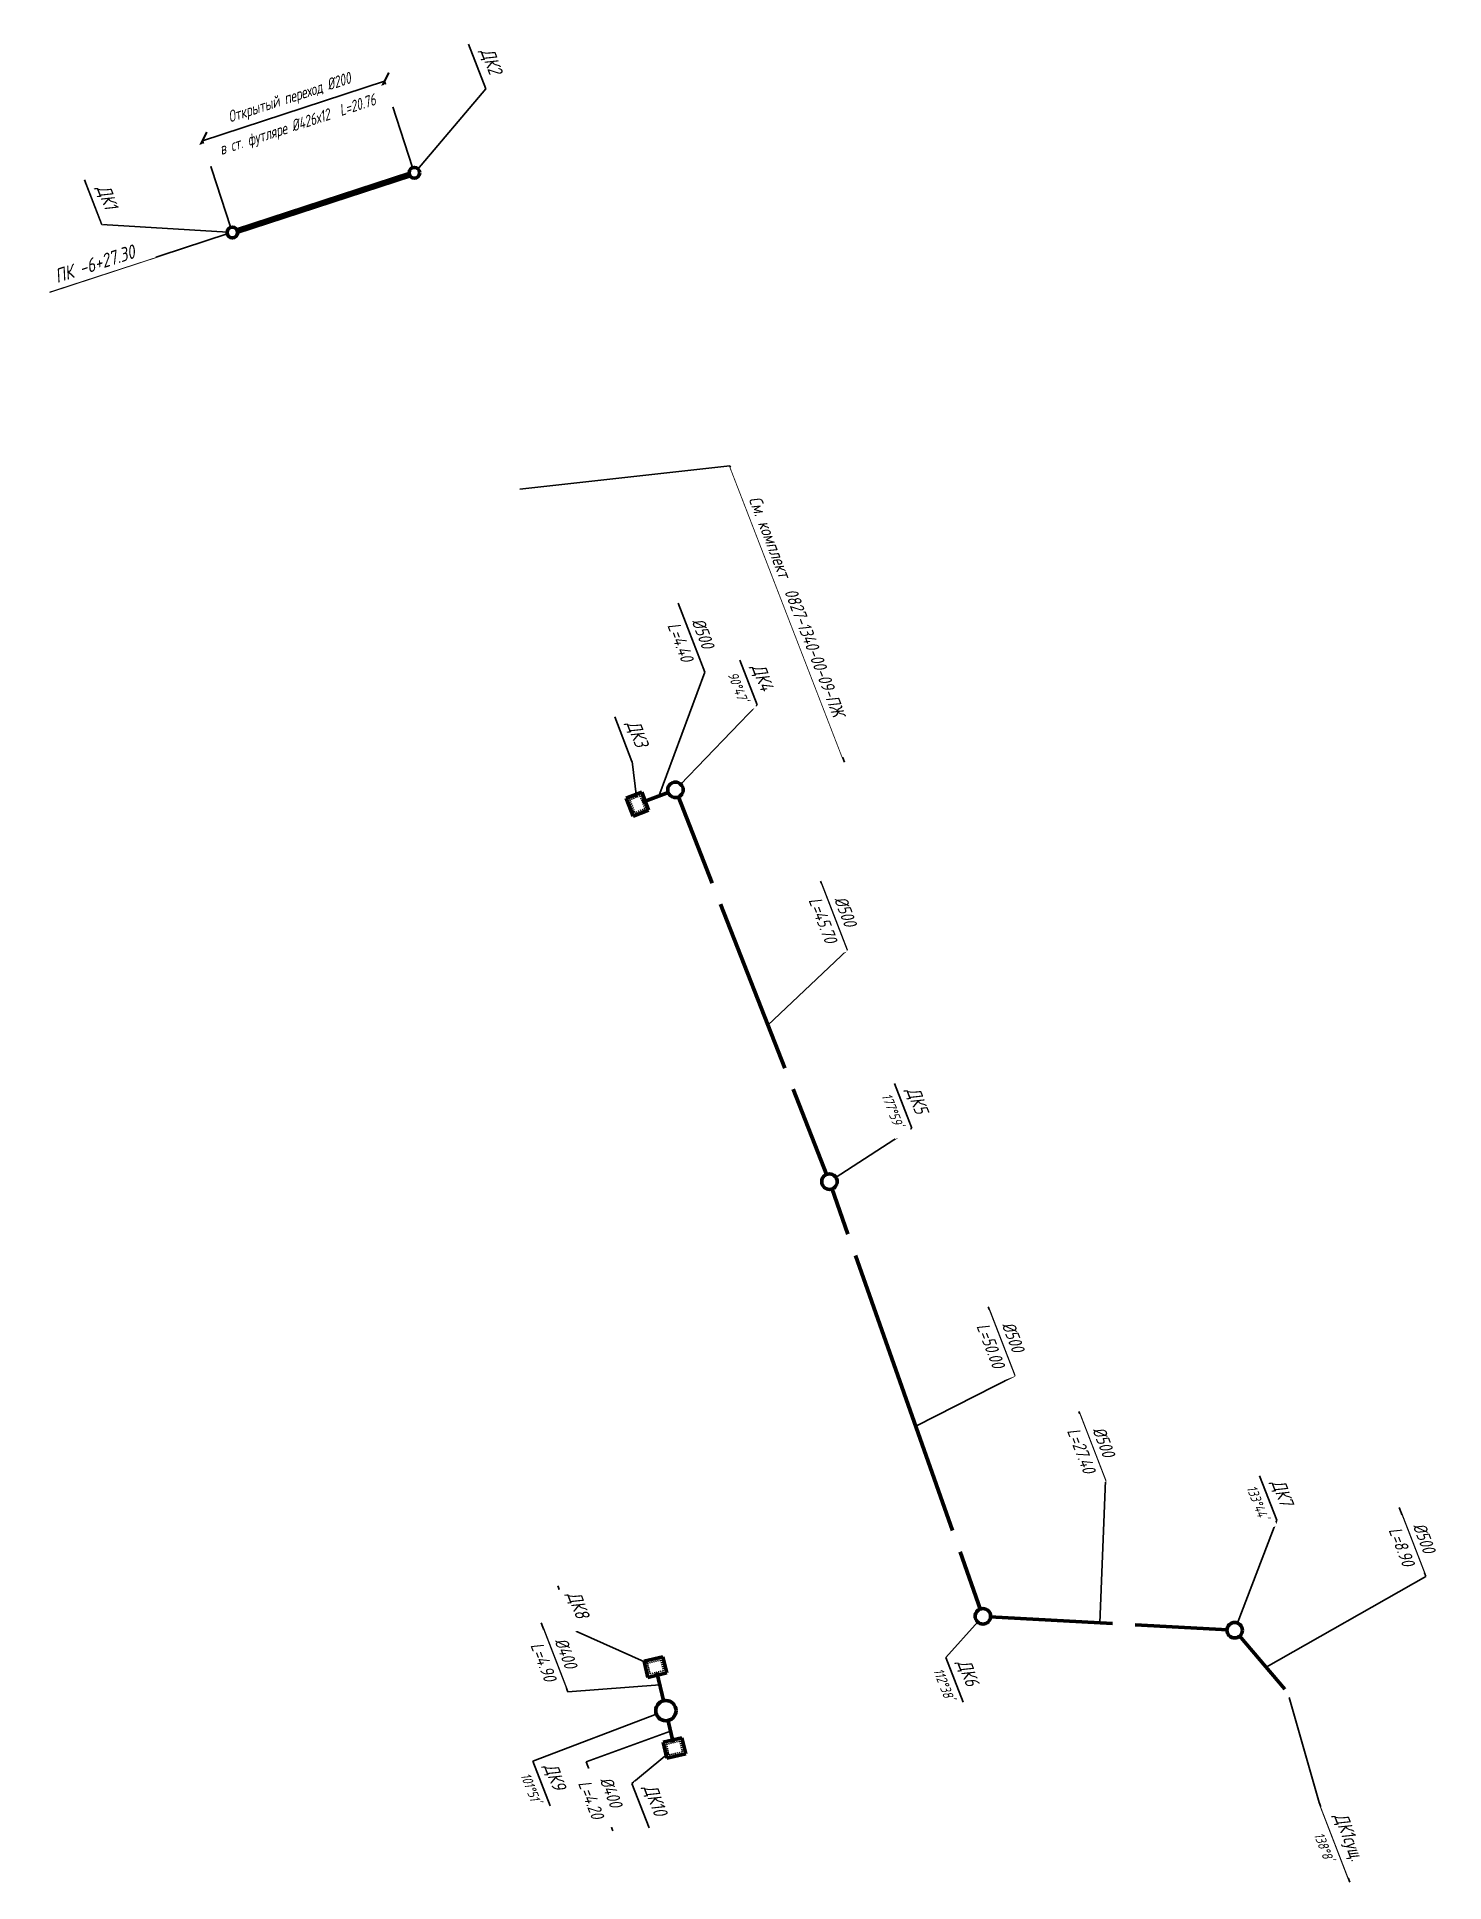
# Model space of a CAD drawing. Extents: x 10076 to 10229, y 10537 to 10737.
import ezdxf
from ezdxf.enums import TextEntityAlignment as Align

# ---------------------------------------------------------------- set-up
doc = ezdxf.new("R2010")
doc.units = 0
doc.linetypes.add('DASHED2', pattern=[0.375, 0.25, -0.125])
for name, color, linetype, lineweight in [('МГТ_К2', 30, 'Continuous', 80), ('МГТ_К2_вын', 30, 'Continuous', 30), ('МГТ_К2_колодцы', 30, 'Continuous', 80), ('МГТ_К2_над.', 30, 'Continuous', 30)]:
    doc.layers.add(name, color=color, linetype=linetype, lineweight=lineweight)
doc.layers.get('0').off()
doc.styles.add('СПДС', font='spds.shx', dxfattribs={"width": 0.9, "oblique": 15, "height": 2.5})

# ---------------------------------------------------------------- blocks, each defined once
blk = doc.blocks.new('_ArchTick')
at = {"color": 0, "linetype": 'ByBlock', "const_width": 0.15}
blk.add_lwpolyline([(-0.5, -0.5), (0.5, 0.5)], dxfattribs=at)

msp = doc.modelspace()

# ---------------------------------------------------------------- linework, layer by layer
at = {"layer": 'МГТ_К2', "color": 6, "lineweight": 30}
for p, q in [((10097.92, 10716.45), (10116.83, 10722.64)), ((10098.07, 10715.98), (10117.02, 10722.17))]:
    msp.add_line(p, q, dxfattribs=at)
at = {"layer": 'МГТ_К2'}
for p, q in [((10098.06, 10716.24), (10116.86, 10722.38)), ((10142.09, 10654.29), (10144.96, 10655.37)), ((10145.94, 10654.94), (10149.64, 10645.52)), ((10150.54, 10643.22), (10157.53, 10625.46)), ((10158.43, 10623.16), (10162.1, 10613.84)), ((10162.62, 10612.43), (10164.38, 10607.45)), ((10165.2, 10605.13), (10175.74, 10575.3)), ((10176.56, 10572.97), (10178.77, 10566.7)), ((10179.77, 10565.95), (10193.08, 10565.21)), ((10195.54, 10565.08), (10205.59, 10564.52)), ((10206.82, 10563.91), (10211.79, 10558.1)), ((10143.63, 10559.91), (10144.39, 10556.73))]:
    msp.add_line(p, q, dxfattribs=at)
at = {"layer": 'МГТ_К2_вын'}
for p, q in [((10114.09, 10732.48), (10094.33, 10726.03)), ((10117.14, 10723.13), (10114.09, 10732.48)), ((10148.84, 10668.4), (10143.84, 10654.95)), ((10164.3, 10638.24), (10155.7, 10630.11)), ((10182.5, 10592.09), (10171.74, 10586.61)), ((10192.34, 10580.71), (10191.71, 10565.29)), ((10209.76, 10560.47), (10227.1, 10570.29)), ((10133.98, 10557.8), (10143.95, 10558.55)), ((10145.13, 10553.54), (10135.98, 10550.2))]:
    msp.add_line(p, q, dxfattribs=at)
at = {"layer": 'МГТ_К2_вын', "extrusion": (0.204332, -0.71224, 0.671538)}
for p, q in [((10145.94, 10675.89), (10148.84, 10668.4)), ((10161.41, 10645.73), (10164.3, 10638.24)), ((10179.6, 10599.57), (10182.5, 10592.09)), ((10189.44, 10588.19), (10192.34, 10580.71)), ((10224.2, 10577.78), (10227.1, 10570.29)), ((10131.08, 10565.28), (10133.98, 10557.8)), ((10135.98, 10550.2), (10138.87, 10542.71))]:
    msp.add_line(p, q, dxfattribs=at)
at = {"layer": 'МГТ_К2_колодцы', "ltscale": 0.5}
for p, q in [((10142.01, 10655.37), (10140.32, 10654.74)), ((10142.01, 10655.37), (10142.75, 10653.41)), ((10140.32, 10654.74), (10141.06, 10652.78)), ((10142.75, 10653.41), (10141.06, 10652.78)), ((10142.26, 10561.12), (10144.3, 10561.61)), ((10144.3, 10561.61), (10144.72, 10559.86)), ((10142.26, 10561.12), (10142.68, 10559.37)), ((10142.68, 10559.37), (10144.72, 10559.86)), ((10144.85, 10554.78), (10145.41, 10552.29)), ((10144.32, 10552.35), (10146.37, 10552.81)), ((10144.32, 10552.35), (10144.72, 10550.59)), ((10146.37, 10552.81), (10146.77, 10551.06)), ((10144.72, 10550.59), (10146.77, 10551.06))]:
    msp.add_line(p, q, dxfattribs=at)
at = {"layer": 'МГТ_К2_колодцы', "linetype": 'DASHED2', "lineweight": 30, "ltscale": 0.5}
for p, q in [((10141.83, 10654.99), (10140.71, 10654.57)), ((10140.71, 10654.57), (10141.24, 10653.16)), ((10142.36, 10653.58), (10141.24, 10653.16)), ((10141.83, 10654.99), (10142.36, 10653.58)), ((10142.62, 10560.9), (10144.08, 10561.25)), ((10144.08, 10561.25), (10144.36, 10560.09)), ((10142.62, 10560.9), (10142.9, 10559.74)), ((10142.9, 10559.74), (10144.36, 10560.09)), ((10144.68, 10552.12), (10146.14, 10552.45)), ((10144.68, 10552.12), (10144.95, 10550.95)), ((10144.95, 10550.95), (10146.41, 10551.28)), ((10146.14, 10552.45), (10146.41, 10551.28))]:
    msp.add_line(p, q, dxfattribs=at)
at = {"layer": 'МГТ_К2_колодцы', "ltscale": 0.5}
for centre, radius in [((10117.33, 10722.56), 0.58), ((10097.58, 10716.08), 0.58), ((10145.66, 10655.63), 0.84), ((10162.37, 10613.14), 0.84), ((10179.02, 10565.99), 0.84), ((10206.34, 10564.48), 0.84), ((10144.62, 10555.76), 1.1)]:
    msp.add_circle(centre, radius, dxfattribs=at)
at = {"layer": 'МГТ_К2_колодцы', "linetype": 'DASHED2', "lineweight": 30, "ltscale": 0.5}
for centre, radius in [((10117.33, 10722.56), 0.5), ((10097.58, 10716.08), 0.5), ((10145.66, 10655.63), 0.75), ((10162.37, 10613.14), 0.75), ((10179.02, 10565.99), 0.75), ((10206.34, 10564.48), 0.75), ((10144.62, 10555.76), 1)]:
    msp.add_circle(centre, radius, dxfattribs=at)
at = {"layer": 'МГТ_К2_над.', "extrusion": (0.793709, -0.309702, 0.523556)}
for p, q in [((10123.21, 10736.51), (10125.08, 10731.67)), ((10081.53, 10721.78), (10083.4, 10716.94)), ((10152.64, 10669.69), (10154.52, 10664.85)), ((10139.07, 10663.56), (10140.94, 10658.72)), ((10169.42, 10623.79), (10171.3, 10618.95)), ((10209.04, 10581.24), (10210.91, 10576.4)), ((10132.9, 10569.28), (10134.77, 10564.43)), ((10175, 10561.53), (10176.88, 10556.69)), ((10130.17, 10550.27), (10132.05, 10545.42))]:
    msp.add_line(p, q, dxfattribs=at)
at = {"layer": 'МГТ_К2_над.'}
for p, q in [((10125.08, 10731.67), (10117.67, 10722.92)), ((10077.75, 10709.62), (10097.03, 10715.92)), ((10083.4, 10716.94), (10097.08, 10716.11)), ((10151.55, 10690.76), (10128.76, 10688.23)), ((10154.52, 10664.85), (10146.18, 10656.17)), ((10140.96, 10658.71), (10141.42, 10654.83)), ((10171.3, 10618.95), (10163, 10613.55)), ((10210.91, 10576.4), (10206.61, 10565.18)), ((10175, 10561.53), (10178.52, 10565.44)), ((10134.77, 10564.43), (10142.62, 10560.89)), ((10215.51, 10545.78), (10212.27, 10557.2)), ((10130.17, 10550.27), (10143.69, 10555.4))]:
    msp.add_line(p, q, dxfattribs=at)

# ---------------------------------------------------------------- block references
at = {"layer": 'МГТ_К2_вын'}
for p, xscale, yscale, zscale, rotation in [((10114.09, 10732.48), 1.499999999999999, 1.499999999999999, 1.499999999999999, 18.09840580702241), ((10094.33, 10726.03), 1.5, 1.5, 1.5, 198.0984058070224)]:
    msp.add_blockref('_ArchTick', p, dxfattribs=dict(at, xscale=xscale, yscale=yscale, zscale=zscale, rotation=rotation))

# ---------------------------------------------------------------- wipeouts: each hides what was drawn before it
for points, z in [([(10141.21, 10547.67), (10142.98, 10543.07), (10145.61, 10544.09), (10143.83, 10548.68)], 0.89), ([(10214.28, 10543.15), (10216.16, 10538.28), (10217.97, 10538.98), (10216.09, 10543.85)], 2.57)]:
    msp.add_wipeout(points).translate(0, 0, z).dxf.layer = 'МГТ_К2_над.'

# ---------------------------------------------------------------- next in the draw order: linework, layer by layer
at = {"layer": 'МГТ_К2_над.'}
msp.add_line((10144.9, 10551.16), (10140.94, 10547.87), dxfattribs=at)
at = {"layer": 'МГТ_К2_над.', "extrusion": (0.793709, -0.309702, 0.523556)}
msp.add_line((10140.94, 10547.87), (10142.81, 10543.03), dxfattribs=at)

# ---------------------------------------------------------------- next in the draw order: wipeouts: each hides what was drawn before it
for points in [[(10095.31, 10726.55), (10113.34, 10732.42), (10112.55, 10734.83), (10094.53, 10728.96)], [(10162.09, 10644.28), (10163.99, 10639.36), (10166.27, 10640.24), (10164.37, 10645.16)], [(10180.29, 10598.12), (10182.19, 10593.2), (10184.47, 10594.08), (10182.56, 10599)], [(10190.12, 10586.74), (10192.03, 10581.82), (10194.3, 10582.7), (10192.4, 10587.62)], [(10224.89, 10576.32), (10226.79, 10571.41), (10229.07, 10572.29), (10227.16, 10577.2)]]:
    msp.add_wipeout(points).dxf.layer = 'МГТ_К2_вын'
for points, z in [([(10123.41, 10736.28), (10125.18, 10731.69), (10127.81, 10732.71), (10126.03, 10737.3)], 0.89), ([(10081.73, 10721.54), (10083.5, 10716.95), (10086.13, 10717.97), (10084.35, 10722.56)], 0.89), ([(10150.69, 10668.94), (10152.57, 10664.08), (10154.37, 10664.77), (10152.49, 10669.64)], 2.57), ([(10139.27, 10663.33), (10141.04, 10658.74), (10143.67, 10659.76), (10141.89, 10664.35)], 0.89), ([(10169.63, 10623.56), (10171.4, 10618.96), (10174.03, 10619.98), (10172.25, 10624.57)], 0.89), ([(10209.24, 10581.01), (10211.02, 10576.42), (10213.64, 10577.43), (10211.87, 10582.03)], 0.89), ([(10173.05, 10560.78), (10174.93, 10555.92), (10176.73, 10556.62), (10174.85, 10561.48)], 2.57), ([(10215.7, 10545.35), (10218.69, 10537.63), (10221.46, 10538.71), (10218.47, 10546.42)], 0.89)]:
    msp.add_wipeout(points).translate(0, 0, z).dxf.layer = 'МГТ_К2_над.'
at = {"lineweight": 40}
for points in [[(10132.9, 10568.82), (10134.66, 10564.28), (10137.17, 10565.26), (10135.42, 10569.8)], [(10130.37, 10550.24), (10132.12, 10545.7), (10134.64, 10546.67), (10132.88, 10551.21)]]:
    msp.add_wipeout(points, dxfattribs=at).translate(0, 0, 0.89).dxf.layer = 'МГТ_К2_над.'

# ---------------------------------------------------------------- next in the draw order: linework, layer by layer
at = {"layer": 'МГТ_К2_над.', "extrusion": (0.793709, -0.309702, 0.523556)}
msp.add_line((10215.51, 10545.78), (10218.84, 10537.16), dxfattribs=at)

# ---------------------------------------------------------------- next in the draw order: texts
at = {"layer": 'МГТ_К2_над.', "lineweight": 40, "style": 'СПДС', "oblique": 15}
for s, p in [('ДК8', (10134.97, 10567.21, 0.89)), ('ДК9', (10132.46, 10548.57, 0.89))]:
    msp.add_text(s, height=1.5, rotation=291.1547, dxfattribs=at).set_placement(p, align=Align.MIDDLE)

# ---------------------------------------------------------------- next in the draw order: wipeouts: each hides what was drawn before it
for points, layer in [([(10093.88, 10722.83), (10116.45, 10730.18), (10115.66, 10732.62), (10093.08, 10725.28)], 'МГТ_К2_вын'), ([(10146.63, 10674.44), (10148.53, 10669.52), (10150.81, 10670.4), (10148.91, 10675.32)], 'МГТ_К2_вын'), ([(10159.05, 10644.78), (10161.9, 10637.41), (10164.18, 10638.29), (10161.33, 10645.66)], 'МГТ_К2_вын'), ([(10177.25, 10598.62), (10180.1, 10591.26), (10182.37, 10592.14), (10179.52, 10599.5)], 'МГТ_К2_вын'), ([(10187.08, 10587.24), (10189.94, 10579.88), (10192.21, 10580.76), (10189.36, 10588.12)], 'МГТ_К2_вын'), ([(10221.85, 10576.83), (10224.7, 10569.46), (10226.98, 10570.34), (10224.12, 10577.71)], 'МГТ_К2_вын'), ([(10077.21, 10709.49), (10089.26, 10713.4), (10088.41, 10716), (10076.37, 10712.08)], 'МГТ_К2_над.')]:
    msp.add_wipeout(points).dxf.layer = layer
at = {"lineweight": 40}
for points in [[(10131.77, 10563.91), (10133.72, 10558.86), (10135.94, 10559.72), (10133.99, 10564.76)], [(10136.66, 10548.82), (10138.62, 10543.78), (10140.84, 10544.64), (10138.88, 10549.68)]]:
    msp.add_wipeout(points, dxfattribs=at).dxf.layer = 'МГТ_К2_вын'
for points in [[(10123.41, 10736.28), (10125.18, 10731.69), (10127.81, 10732.71), (10126.03, 10737.3)], [(10081.86, 10721.38), (10083.5, 10717.12), (10086.02, 10718.09), (10084.37, 10722.35)], [(10139.33, 10663.33), (10141.09, 10658.79), (10143.6, 10659.77), (10141.85, 10664.31)]]:
    msp.add_wipeout(points, dxfattribs=at).translate(0, 0, 0.89).dxf.layer = 'МГТ_К2_над.'
for points, z in [([(10152.89, 10669.5), (10154.59, 10665.1), (10157.11, 10666.07), (10155.41, 10670.47)], 0.89), ([(10167.47, 10623.04), (10169.35, 10618.18), (10171.16, 10618.88), (10169.27, 10623.74)], 2.57), ([(10207.08, 10580.5), (10208.97, 10575.63), (10210.77, 10576.33), (10208.89, 10581.2)], 2.57), ([(10175.16, 10561.46), (10176.87, 10557.06), (10179.47, 10558.07), (10177.76, 10562.46)], 0.89)]:
    msp.add_wipeout(points).translate(0, 0, z).dxf.layer = 'МГТ_К2_над.'

# ---------------------------------------------------------------- next in the draw order: linework, layer by layer
at = {"layer": 'МГТ_К2_вын'}
msp.add_line((10097.39, 10716.68), (10094.33, 10726.03), dxfattribs=at)
at = {"layer": 'МГТ_К2_над.', "extrusion": (0.204332, -0.71224, 0.671538)}
msp.add_line((10151.55, 10690.76), (10163.99, 10658.63), dxfattribs=at)

# ---------------------------------------------------------------- next in the draw order: texts
at = {"layer": 'МГТ_К2_вын', "lineweight": 40, "style": 'СПДС', "oblique": 15}
for p in [(10133.77, 10562.02), (10138.67, 10546.94)]:
    msp.add_text('%%C400', height=1.4, rotation=291.1547, dxfattribs=at).set_placement(p, align=Align.MIDDLE)
at = {"layer": 'МГТ_К2_над.', "lineweight": 40, "style": 'СПДС', "oblique": 15}
for s, p in [('ДК2', (10125.55, 10734.64, 0.89)), ('ДК1', (10083.87, 10719.9, 0.89)), ('ДК3', (10141.41, 10661.69, 0.89))]:
    msp.add_text(s, height=1.5, rotation=291.1547, dxfattribs=at).set_placement(p, align=Align.MIDDLE)

# ---------------------------------------------------------------- next in the draw order: wipeouts: each hides what was drawn before it
msp.add_wipeout([(10143.59, 10674.94), (10146.44, 10667.57), (10148.72, 10668.45), (10145.87, 10675.82)]).dxf.layer = 'МГТ_К2_вын'
at = {"lineweight": 40}
for points, layer in [([(10159.17, 10644.59), (10162.02, 10637.23), (10164.29, 10638.11), (10161.44, 10645.47)], 'МГТ_К2_вын'), ([(10180.29, 10598.12), (10182.19, 10593.2), (10184.47, 10594.08), (10182.56, 10599)], 'МГТ_К2_вын'), ([(10190.12, 10586.74), (10192.03, 10581.82), (10194.3, 10582.7), (10192.4, 10587.62)], 'МГТ_К2_вын'), ([(10224.89, 10576.32), (10226.79, 10571.41), (10229.07, 10572.29), (10227.16, 10577.2)], 'МГТ_К2_вын'), ([(10077.21, 10709.49), (10089.26, 10713.4), (10088.41, 10716), (10076.37, 10712.08)], 'МГТ_К2_над.')]:
    msp.add_wipeout(points, dxfattribs=at).dxf.layer = layer
for points, z in [([(10169.69, 10623.56), (10171.44, 10619.02), (10173.96, 10619.99), (10172.21, 10624.53)], 0.89), ([(10209.31, 10581), (10211.08, 10576.43), (10213.59, 10577.4), (10211.82, 10581.97)], 0.89), ([(10173.07, 10560.56), (10174.98, 10555.62), (10176.85, 10556.34), (10174.93, 10561.28)], 2.57), ([(10128.32, 10549.2), (10130.15, 10544.49), (10131.93, 10545.18), (10130.11, 10549.89)], 2.57), ([(10141.14, 10548.01), (10143.18, 10542.73), (10145.7, 10543.71), (10143.66, 10548.98)], 0.89), ([(10214.45, 10542.67), (10216.15, 10538.27), (10217.94, 10538.96), (10216.23, 10543.36)], 2.57)]:
    msp.add_wipeout(points, dxfattribs=at).translate(0, 0, z).dxf.layer = 'МГТ_К2_над.'

# ---------------------------------------------------------------- next in the draw order: texts
at = {"layer": 'МГТ_К2_вын', "lineweight": 40, "style": 'СПДС', "oblique": 15}
for s, p in [('L=45.70', (10161.66, 10641.53)), ('%%C500', (10182.3, 10596.31)), ('%%C500', (10192.13, 10584.93)), ('%%C500', (10226.9, 10574.51))]:
    msp.add_text(s, height=1.4, rotation=291.1547, dxfattribs=at).set_placement(p, align=Align.MIDDLE)
at = {"layer": 'МГТ_К2_над.', "lineweight": 40, "style": 'СПДС', "oblique": 15}
for s, height, rotation, p in [('ПК -6+27.30', 1.5, 18, (10082.62, 10712.68)), ('ДК5', 1.5, 291.1547, (10171.77, 10621.91, 0.89)), ('ДК7', 1.5, 291.1547, (10211.38, 10579.37, 0.89)), ("112°38'", 1.1, 291.1547, (10174.87, 10558.69, 2.57)), ("101°51'", 1.1, 291.1547, (10130.04, 10547.43, 2.57)), ('ДК10', 1.5, 291.1547, (10143.35, 10546.02, 0.89)), ("138°8'", 1.1, 291.1547, (10216.1, 10541.06, 2.57))]:
    msp.add_text(s, height=height, rotation=rotation, dxfattribs=at).set_placement(p, align=Align.MIDDLE)

# ---------------------------------------------------------------- next in the draw order: wipeouts: each hides what was drawn before it
at = {"lineweight": 40}
for points in [[(10095.31, 10726.55), (10113.34, 10732.42), (10112.55, 10734.83), (10094.53, 10728.96)], [(10129.03, 10563.64), (10131.49, 10557.28), (10133.78, 10558.17), (10131.32, 10564.53)], [(10134.18, 10548.68), (10136.64, 10542.33), (10138.96, 10543.22), (10136.5, 10549.58)]]:
    msp.add_wipeout(points, dxfattribs=at).dxf.layer = 'МГТ_К2_вын'
msp.add_wipeout([(10150.74, 10668.73), (10152.63, 10663.86), (10154.43, 10664.56), (10152.55, 10669.42)], dxfattribs=at).translate(0, 0, 2.57).dxf.layer = 'МГТ_К2_над.'

# ---------------------------------------------------------------- next in the draw order: texts
at = {"layer": 'МГТ_К2_вын', "lineweight": 40, "style": 'СПДС', "oblique": 15, "width": 0.9}
msp.add_text('Открытый переход %%C200', height=1.25, rotation=18.0202, dxfattribs=at).set_placement((10103.93, 10730.15), align=Align.CENTER)
at = {"layer": 'МГТ_К2_вын', "lineweight": 40, "style": 'СПДС', "oblique": 15}
for s, p in [('L=4.90', (10131.34, 10561.08)), ('L=4.20', (10136.5, 10546.13))]:
    msp.add_text(s, height=1.4, rotation=291.1547, dxfattribs=at).set_placement(p, align=Align.MIDDLE)
at = {"layer": 'МГТ_К2_над.', "lineweight": 40, "style": 'СПДС', "oblique": 15}
msp.add_text("90°47'", height=1.1, rotation=291.1547, dxfattribs=at).set_placement((10152.51, 10666.85, 2.57), align=Align.MIDDLE)

# ---------------------------------------------------------------- next in the draw order: wipeouts: each hides what was drawn before it
at = {"lineweight": 40}
for points in [[(10146.63, 10674.44), (10148.53, 10669.52), (10150.81, 10670.4), (10148.91, 10675.32)], [(10162.09, 10644.28), (10163.99, 10639.36), (10166.27, 10640.24), (10164.37, 10645.16)], [(10177.4, 10598.35), (10180.19, 10591.15), (10182.46, 10592.03), (10179.67, 10599.23)], [(10187.18, 10587.05), (10190.03, 10579.68), (10192.35, 10580.58), (10189.5, 10587.95)], [(10222.18, 10576.06), (10224.59, 10569.84), (10226.88, 10570.73), (10224.47, 10576.95)]]:
    msp.add_wipeout(points, dxfattribs=at).dxf.layer = 'МГТ_К2_вын'
for points, z in [([(10167.47, 10622.98), (10169.49, 10617.75), (10171.29, 10618.45), (10169.27, 10623.67)], 2.57), ([(10207.06, 10580.51), (10209.14, 10575.13), (10210.93, 10575.82), (10208.85, 10581.2)], 2.57), ([(10175.16, 10561.46), (10176.87, 10557.06), (10179.47, 10558.07), (10177.76, 10562.46)], 0.89), ([(10215.7, 10545.35), (10218.69, 10537.63), (10221.46, 10538.71), (10218.47, 10546.42)], 0.89)]:
    msp.add_wipeout(points, dxfattribs=at).translate(0, 0, z).dxf.layer = 'МГТ_К2_над.'

# ---------------------------------------------------------------- next in the draw order: texts
at = {"layer": 'МГТ_К2_вын', "lineweight": 40, "style": 'СПДС', "oblique": 15}
for s, p in [('%%C500', (10148.64, 10672.63)), ('%%C500', (10164.1, 10642.47)), ('L=50.00', (10179.86, 10595.37)), ('L=27.40', (10189.7, 10583.99)), ('L=8.90', (10224.46, 10573.57))]:
    msp.add_text(s, height=1.4, rotation=291.1547, dxfattribs=at).set_placement(p, align=Align.MIDDLE)
at = {"layer": 'МГТ_К2_над.', "lineweight": 40, "style": 'СПДС', "oblique": 15}
for s, height, p in [("177°59'", 1.1, (10169.29, 10620.95, 2.57)), ("133°44'", 1.1, (10208.9, 10578.41, 2.57)), ('ДК6', 1.5, (10177.29, 10559.84, 0.89)), ('ДК1сущ.', 1.5, (10218.58, 10542.02, 0.89))]:
    msp.add_text(s, height=height, rotation=291.1547, dxfattribs=at).set_placement(p, align=Align.MIDDLE)

# ---------------------------------------------------------------- next in the draw order: wipeouts: each hides what was drawn before it
at = {"lineweight": 40}
msp.add_wipeout([(10093.88, 10722.83), (10116.45, 10730.18), (10115.66, 10732.62), (10093.08, 10725.28)], dxfattribs=at).dxf.layer = 'МГТ_К2_вын'
msp.add_wipeout([(10152.89, 10669.5), (10154.59, 10665.1), (10157.11, 10666.07), (10155.41, 10670.47)], dxfattribs=at).translate(0, 0, 0.89).dxf.layer = 'МГТ_К2_над.'

# ---------------------------------------------------------------- next in the draw order: texts
at = {"layer": 'МГТ_К2_вын', "lineweight": 40, "style": 'СПДС', "oblique": 15, "width": 0.9}
msp.add_text('в ст. футляре %%C426х12  L=20.76', height=1.25, rotation=18.0202, dxfattribs=at).set_placement((10104.82, 10727.22), align=Align.CENTER)
at = {"layer": 'МГТ_К2_над.', "lineweight": 40, "style": 'СПДС', "oblique": 15}
msp.add_text('ДК4', height=1.5, rotation=291.1547, dxfattribs=at).set_placement((10154.99, 10667.81, 0.89), align=Align.MIDDLE)

# ---------------------------------------------------------------- next in the draw order: wipeouts: each hides what was drawn before it
at = {"lineweight": 40}
msp.add_wipeout([(10143.91, 10674.33), (10146.42, 10667.84), (10148.63, 10668.7), (10146.12, 10675.18)], dxfattribs=at).dxf.layer = 'МГТ_К2_вын'

# ---------------------------------------------------------------- next in the draw order: texts
at = {"layer": 'МГТ_К2_вын', "lineweight": 40, "style": 'СПДС', "oblique": 15}
msp.add_text('L=4.40', height=1.4, rotation=291.1547, dxfattribs=at).set_placement((10146.2, 10671.69), align=Align.MIDDLE)

# ---------------------------------------------------------------- next in the draw order: wipeouts: each hides what was drawn before it
at = {"lineweight": 40}
msp.add_wipeout([(10151.62, 10690.6), (10163.78, 10659.18), (10166.18, 10660.11), (10154.02, 10691.53)], dxfattribs=at).translate(0, 0, 0.89).dxf.layer = 'МГТ_К2_над.'

# ---------------------------------------------------------------- next in the draw order: texts
at = {"layer": 'МГТ_К2_над.', "lineweight": 40, "style": 'СПДС', "oblique": 15}
msp.add_text('См. комплект  0827-1340-00-09-ПЖ', height=1.4, rotation=291.1547, dxfattribs=at).set_placement((10158.82, 10675.56, 0.89), align=Align.MIDDLE)

doc.saveas('drawing.dxf')
